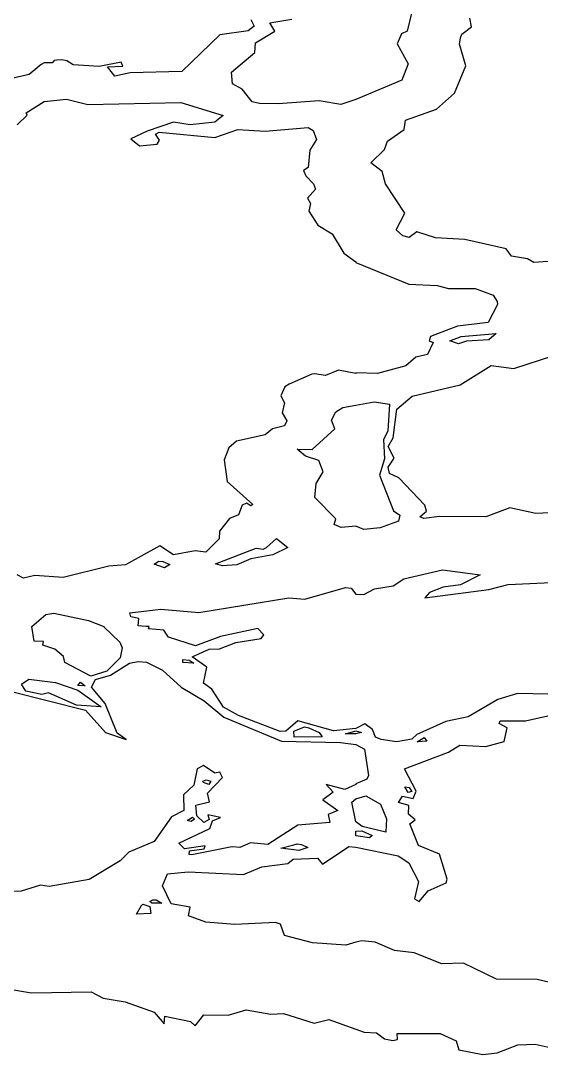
# Model space of a CAD drawing. Header units: inches. Extents: x -128.78 to -121.96, y 47.51 to 52.08.
# Drawn here: x -126.3438 to -126.1373, y 50.4551 to 50.8656 of the extents above; entities that cross this region are included whole.
import ezdxf

# ---------------------------------------------------------------- set-up
doc = ezdxf.new("R2010")
doc.units = ezdxf.units.IN
doc.header["$MEASUREMENT"] = 0
doc.layers.add('country_Clip', color=7, linetype='Continuous')

msp = doc.modelspace()

# ---------------------------------------------------------------- linework, layer by layer
at = {"layer": 'country_Clip'}
for points in [[(-126.25259, 50.8661), (-126.25125, 50.86343), (-126.25356, 50.86164), (-126.26479, 50.86004), (-126.27991, 50.84549), (-126.30037, 50.84484), (-126.30648, 50.84352), (-126.30937, 50.84733), (-126.30329, 50.84752), (-126.3039, 50.84913), (-126.31273, 50.84744), (-126.32299, 50.84812), (-126.32551, 50.8497), (-126.3275, 50.8501), (-126.32941, 50.84998), (-126.33055, 50.84979), (-126.33134, 50.84883), (-126.33451, 50.8489), (-126.33575, 50.84825), (-126.34051, 50.84426), (-126.37062, 50.8374)], [(-126.18874, 50.86853), (-126.19046, 50.8614), (-126.19276, 50.86036), (-126.19447, 50.85646), (-126.1901, 50.84854), (-126.19259, 50.84198), (-126.21094, 50.83426), (-126.21124, 50.83418), (-126.21678, 50.83239), (-126.2254, 50.83384), (-126.24167, 50.83264), (-126.24906, 50.83278), (-126.25199, 50.83332), (-126.25599, 50.83844), (-126.2598, 50.84052), (-126.26025, 50.84517), (-126.2509, 50.85299), (-126.25071, 50.85683), (-126.24297, 50.86148), (-126.24502, 50.86482), (-126.23629, 50.86617)], [(-126.12719, 50.77057), (-126.14033, 50.76953), (-126.14282, 50.77099), (-126.14911, 50.77206), (-126.15121, 50.77507), (-126.16762, 50.77866), (-126.17923, 50.77936), (-126.18666, 50.78179), (-126.18974, 50.77953), (-126.19218, 50.78015), (-126.19489, 50.78249), (-126.1915, 50.78916), (-126.19905, 50.80078), (-126.20044, 50.80572), (-126.20495, 50.80915), (-126.19949, 50.81444), (-126.19826, 50.81776), (-126.19165, 50.82241), (-126.19124, 50.82615), (-126.17886, 50.83048), (-126.17179, 50.83685), (-126.16726, 50.84763), (-126.16971, 50.85631), (-126.16939, 50.85876), (-126.16883, 50.86029), (-126.16495, 50.86313), (-126.16566, 50.86662)], [(-126.34526, 50.82429), (-126.3412, 50.82805), (-126.34162, 50.82904), (-126.33456, 50.83352), (-126.32567, 50.83447)], [(-126.32567, 50.83447), (-126.31716, 50.83238), (-126.2803, 50.83308), (-126.26349, 50.82792), (-126.26682, 50.82534), (-126.27658, 50.82427), (-126.28326, 50.82528), (-126.2936, 50.82171), (-126.30015, 50.81867), (-126.29673, 50.81587), (-126.28971, 50.81652), (-126.28876, 50.81818), (-126.29039, 50.82061), (-126.28889, 50.82138), (-126.26687, 50.81923), (-126.25769, 50.82239), (-126.24688, 50.82178), (-126.22974, 50.82319), (-126.22779, 50.82202), (-126.2265, 50.81837), (-126.22907, 50.81417), (-126.22975, 50.80734), (-126.23159, 50.80617), (-126.23076, 50.80402), (-126.22766, 50.80078), (-126.2269, 50.79869), (-126.23008, 50.79509), (-126.2288, 50.79306), (-126.22953, 50.78993), (-126.22589, 50.78437), (-126.22031, 50.78092), (-126.2156, 50.77334), (-126.21094, 50.76981), (-126.21094, 50.76953), (-126.1898, 50.76102), (-126.17859, 50.76051), (-126.17415, 50.75923), (-126.16353, 50.75929), (-126.15642, 50.75655), (-126.15486, 50.75412), (-126.15475, 50.75297), (-126.15842, 50.7458), (-126.1705, 50.74431), (-126.18128, 50.74014), (-126.18173, 50.73846), (-126.1802, 50.73775), (-126.18247, 50.73308), (-126.18705, 50.73202), (-126.19099, 50.72854), (-126.20231, 50.72552), (-126.21094, 50.72573), (-126.21094, 50.72545), (-126.21771, 50.72688), (-126.22293, 50.72465), (-126.22728, 50.72538), (-126.22839, 50.72519), (-126.23726, 50.72124), (-126.23903, 50.72016), (-126.24063, 50.71668), (-126.23919, 50.71389), (-126.24013, 50.70984), (-126.23831, 50.70667), (-126.2392, 50.70477), (-126.24387, 50.70352), (-126.24683, 50.70119), (-126.25818, 50.69858), (-126.26122, 50.696), (-126.26315, 50.69126), (-126.26186, 50.68256), (-126.25171, 50.67344), (-126.25256, 50.67291), (-126.2543, 50.67399), (-126.2559, 50.67319), (-126.25743, 50.66939), (-126.26097, 50.66798), (-126.26501, 50.66284), (-126.2651, 50.65986), (-126.27032, 50.65451), (-126.27464, 50.65505), (-126.28324, 50.65343), (-126.28856, 50.65703), (-126.30222, 50.64949), (-126.30888, 50.649), (-126.3269, 50.64456), (-126.33825, 50.64534), (-126.34264, 50.64429), (-126.34516, 50.6456)], [(-126.16694, 50.73835), (-126.17016, 50.73722), (-126.17353, 50.73852), (-126.16915, 50.74017), (-126.15517, 50.7414), (-126.15812, 50.73887), (-126.16694, 50.73835)], [(-126.12278, 50.67065), (-126.13951, 50.66985), (-126.14979, 50.6721), (-126.15928, 50.66856), (-126.17769, 50.66878), (-126.18393, 50.66794), (-126.18553, 50.66863), (-126.18289, 50.67084), (-126.18351, 50.67318), (-126.19382, 50.68401), (-126.19746, 50.68586), (-126.19804, 50.68828), (-126.19562, 50.69186), (-126.19808, 50.69651), (-126.19607, 50.69994), (-126.19461, 50.71134), (-126.18849, 50.71656), (-126.16956, 50.72102), (-126.15722, 50.72866), (-126.14824, 50.72743), (-126.13277, 50.73254)], [(-126.19989, 50.69923), (-126.19955, 50.69156), (-126.20147, 50.68513), (-126.19588, 50.67102), (-126.19345, 50.6693), (-126.19397, 50.6669), (-126.20129, 50.66416), (-126.20771, 50.66358), (-126.21094, 50.6649), (-126.21664, 50.66441), (-126.21942, 50.66558), (-126.21887, 50.66781), (-126.22713, 50.67625), (-126.2266, 50.68184), (-126.22382, 50.68651), (-126.22559, 50.69092), (-126.23089, 50.69272), (-126.23412, 50.69552), (-126.22822, 50.69538), (-126.21916, 50.70348), (-126.22052, 50.707), (-126.21881, 50.71026), (-126.21606, 50.71202), (-126.21094, 50.71289), (-126.20361, 50.71421), (-126.19759, 50.71336), (-126.19825, 50.70262), (-126.19989, 50.69923)], [(-126.23784, 50.65638), (-126.24378, 50.65349), (-126.25254, 50.65186), (-126.25812, 50.6495), (-126.26383, 50.64907), (-126.26658, 50.6499), (-126.25041, 50.65613), (-126.24766, 50.65575), (-126.24627, 50.65636), (-126.24236, 50.65998), (-126.23784, 50.65638)], [(-126.28462, 50.64969), (-126.28683, 50.64832), (-126.29088, 50.64983), (-126.28906, 50.65097), (-126.28742, 50.65088), (-126.28462, 50.64969)], [(-126.12861, 50.59798), (-126.14672, 50.59846), (-126.1546, 50.59602), (-126.16629, 50.58922), (-126.17516, 50.58729), (-126.18671, 50.58221), (-126.18866, 50.58026), (-126.1948, 50.57929), (-126.20081, 50.58011), (-126.20307, 50.58113), (-126.20424, 50.58415), (-126.20725, 50.58639), (-126.21094, 50.58455), (-126.2198, 50.58361), (-126.23394, 50.5876), (-126.23869, 50.58343), (-126.24085, 50.5833), (-126.25748, 50.58966), (-126.26331, 50.59296), (-126.26795, 50.60017), (-126.2713, 50.60252), (-126.26999, 50.60893), (-126.27576, 50.61301), (-126.26902, 50.61604), (-126.26496, 50.61616), (-126.25849, 50.61865), (-126.24846, 50.62027), (-126.24737, 50.62177), (-126.24973, 50.62427), (-126.26452, 50.62106), (-126.27453, 50.61733), (-126.28517, 50.62082), (-126.28703, 50.62359), (-126.29313, 50.62405), (-126.29291, 50.625), (-126.2941, 50.625), (-126.29715, 50.62531), (-126.29695, 50.62822), (-126.30012, 50.62881), (-126.30055, 50.63048), (-126.28816, 50.63195), (-126.2732, 50.63058), (-126.23745, 50.63642), (-126.23111, 50.63594), (-126.21503, 50.64048), (-126.21277, 50.64027), (-126.21094, 50.63783), (-126.20774, 50.6378), (-126.20342, 50.64003), (-126.19606, 50.64115), (-126.19181, 50.64403), (-126.1765, 50.64753), (-126.16161, 50.64562), (-126.16933, 50.64161), (-126.17629, 50.64064), (-126.18171, 50.63857), (-126.18348, 50.63645), (-126.15806, 50.63967), (-126.15042, 50.64171), (-126.11336, 50.6434)], [(-126.30969, 50.60728), (-126.31597, 50.60527), (-126.32625, 50.61068), (-126.32684, 50.61308), (-126.33025, 50.61603), (-126.33497, 50.61758), (-126.3347, 50.61905), (-126.33841, 50.61924), (-126.33937, 50.625), (-126.3339, 50.62974), (-126.3307, 50.63035), (-126.31685, 50.62745), (-126.31088, 50.625), (-126.31084, 50.62485), (-126.30451, 50.61875), (-126.30354, 50.61651), (-126.30431, 50.61253), (-126.30969, 50.60728)], [(-126.34742, 50.59926), (-126.31806, 50.59186), (-126.31016, 50.58292), (-126.30203, 50.58014), (-126.30553, 50.58267), (-126.31033, 50.5944), (-126.31567, 50.60091), (-126.31414, 50.60403), (-126.30819, 50.60569), (-126.30067, 50.61045), (-126.29719, 50.61119), (-126.29389, 50.61088), (-126.28756, 50.60769), (-126.28015, 50.60092), (-126.27103, 50.59551), (-126.26325, 50.58903)], [(-126.27703, 50.61172), (-126.27509, 50.61047), (-126.27945, 50.61079), (-126.27945, 50.61188), (-126.27703, 50.61172)], [(-126.32113, 50.59981), (-126.31194, 50.59308), (-126.32163, 50.59379), (-126.33276, 50.59875), (-126.3354, 50.59808), (-126.3418, 50.59935), (-126.34353, 50.60216), (-126.34057, 50.6041), (-126.33001, 50.60275), (-126.32113, 50.59981)], [(-126.32007, 50.60298), (-126.31818, 50.60154), (-126.32111, 50.60167), (-126.32007, 50.60298)], [(-126.26325, 50.58903), (-126.24039, 50.57956), (-126.217, 50.57893), (-126.21094, 50.57813), (-126.20743, 50.57631), (-126.20579, 50.56587), (-126.20656, 50.5644), (-126.21094, 50.5625), (-126.21094, 50.56223), (-126.21526, 50.56033), (-126.2226, 50.56227), (-126.21981, 50.5593), (-126.22395, 50.55621), (-126.218, 50.55198), (-126.22184, 50.55043), (-126.22124, 50.54723), (-126.23388, 50.5462), (-126.24583, 50.53841), (-126.2527, 50.53919), (-126.25683, 50.53726), (-126.25966, 50.53757), (-126.26067, 50.53743), (-126.27596, 50.53439), (-126.27699, 50.53452), (-126.27679, 50.53594), (-126.27107, 50.53672), (-126.2706, 50.5379), (-126.27889, 50.5368), (-126.28114, 50.53903), (-126.2688, 50.5448), (-126.26776, 50.54784), (-126.26456, 50.54923), (-126.26955, 50.55027), (-126.26903, 50.54846), (-126.27121, 50.54719), (-126.27392, 50.5498), (-126.27433, 50.55405), (-126.26894, 50.55537), (-126.26975, 50.55886), (-126.26373, 50.56513), (-126.26485, 50.56714), (-126.26686, 50.56686), (-126.27128, 50.56982), (-126.27376, 50.56851), (-126.27514, 50.56198), (-126.27921, 50.55823), (-126.27915, 50.55197), (-126.28393, 50.54941), (-126.29085, 50.53966), (-126.3009, 50.53543), (-126.30433, 50.532), (-126.31671, 50.52463), (-126.33253, 50.52184), (-126.33601, 50.52235), (-126.34365, 50.52), (-126.364, 50.51952)], [(-126.13111, 50.48304), (-126.13898, 50.48486), (-126.15505, 50.48493), (-126.1682, 50.49132), (-126.1768, 50.49102), (-126.18772, 50.49551), (-126.19549, 50.4964), (-126.20317, 50.49966), (-126.20853, 50.50021), (-126.21094, 50.49973), (-126.21479, 50.49848), (-126.22806, 50.49947), (-126.23923, 50.50232), (-126.24071, 50.50684), (-126.2428, 50.50746), (-126.25893, 50.50673), (-126.2704, 50.50762), (-126.2772, 50.51018), (-126.27655, 50.51353), (-126.2841, 50.51495), (-126.28754, 50.52206), (-126.28553, 50.52677), (-126.27735, 50.52762), (-126.2555, 50.52654), (-126.24815, 50.52962), (-126.2379, 50.53098), (-126.23571, 50.53267), (-126.22602, 50.53309), (-126.22413, 50.53064), (-126.21368, 50.53766), (-126.21094, 50.53738), (-126.19407, 50.53401), (-126.18984, 50.53125), (-126.18603, 50.5238), (-126.18761, 50.5169), (-126.18581, 50.51581), (-126.18213, 50.52005), (-126.17502, 50.52323), (-126.17467, 50.52474), (-126.17774, 50.53458), (-126.18608, 50.53805), (-126.18941, 50.54673), (-126.18733, 50.5482), (-126.18997, 50.5505), (-126.18991, 50.55401), (-126.19389, 50.55509), (-126.19232, 50.5576), (-126.18816, 50.55675), (-126.1869, 50.55966), (-126.19155, 50.56858), (-126.17418, 50.57507), (-126.16963, 50.57793), (-126.15936, 50.57737), (-126.15201, 50.57935), (-126.1508, 50.58483), (-126.15409, 50.58652), (-126.15359, 50.58756), (-126.14356, 50.58752), (-126.13353, 50.5898)], [(-126.22419, 50.58119), (-126.23539, 50.58108), (-126.23546, 50.58353), (-126.23121, 50.58521), (-126.22955, 50.5848), (-126.22543, 50.58295), (-126.22419, 50.58119)], [(-126.20866, 50.58294), (-126.21094, 50.58236), (-126.21497, 50.58247), (-126.21094, 50.58356), (-126.20866, 50.58294)], [(-126.18267, 50.57955), (-126.18661, 50.57925), (-126.18378, 50.58099), (-126.18267, 50.57955)], [(-126.26845, 50.56364), (-126.26921, 50.56225), (-126.27126, 50.56303), (-126.27153, 50.56364), (-126.27028, 50.56411), (-126.26845, 50.56364)], [(-126.19878, 50.54871), (-126.19896, 50.54334), (-126.20835, 50.54558), (-126.21054, 50.54721), (-126.21094, 50.54743), (-126.2124, 50.55523), (-126.21094, 50.55664), (-126.20693, 50.55779), (-126.20103, 50.55449), (-126.19878, 50.54871)], [(-126.18872, 50.55952), (-126.19006, 50.55906), (-126.19139, 50.5614), (-126.18969, 50.56109), (-126.18872, 50.55952)], [(-126.27489, 50.54859), (-126.27613, 50.54755), (-126.27778, 50.54806), (-126.2757, 50.54936), (-126.27489, 50.54859)], [(-126.20439, 50.54201), (-126.20541, 50.54107), (-126.21094, 50.54185), (-126.21094, 50.54381), (-126.20856, 50.5439), (-126.20439, 50.54201)], [(-126.22991, 50.53727), (-126.23343, 50.53607), (-126.24062, 50.53702), (-126.23543, 50.53833), (-126.2341, 50.53876), (-126.23248, 50.53852), (-126.22991, 50.53727)], [(-126.29222, 50.51102), (-126.29792, 50.51076), (-126.29588, 50.51424), (-126.29532, 50.51482), (-126.29261, 50.51388), (-126.29222, 50.51102)], [(-126.28781, 50.51515), (-126.29174, 50.51514), (-126.29254, 50.51577), (-126.29138, 50.51646), (-126.29005, 50.51646), (-126.28781, 50.51515)], [(-126.35918, 50.48291), (-126.3395, 50.47955), (-126.31587, 50.47993), (-126.31116, 50.47747), (-126.3024, 50.476), (-126.29083, 50.47192), (-126.28692, 50.46731), (-126.28658, 50.47024), (-126.27651, 50.46815), (-126.27463, 50.46646), (-126.27121, 50.47084), (-126.26157, 50.47073), (-126.25433, 50.47285), (-126.24463, 50.47105), (-126.23956, 50.47139), (-126.22736, 50.46746), (-126.22159, 50.46899), (-126.21094, 50.46512), (-126.20754, 50.46396), (-126.20272, 50.46372), (-126.19945, 50.46126), (-126.19615, 50.4607), (-126.19437, 50.46099), (-126.19453, 50.46342), (-126.17747, 50.46337), (-126.17107, 50.4605), (-126.17004, 50.45693), (-126.16047, 50.45514), (-126.15477, 50.45576), (-126.14659, 50.45895), (-126.1397, 50.45919), (-126.13266, 50.45762)]]:
    msp.add_lwpolyline(points, dxfattribs=at)

doc.saveas('drawing.dxf')
